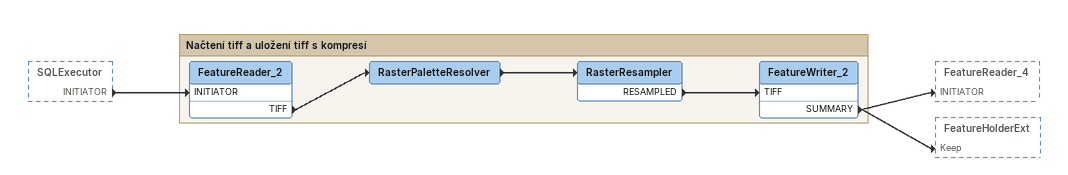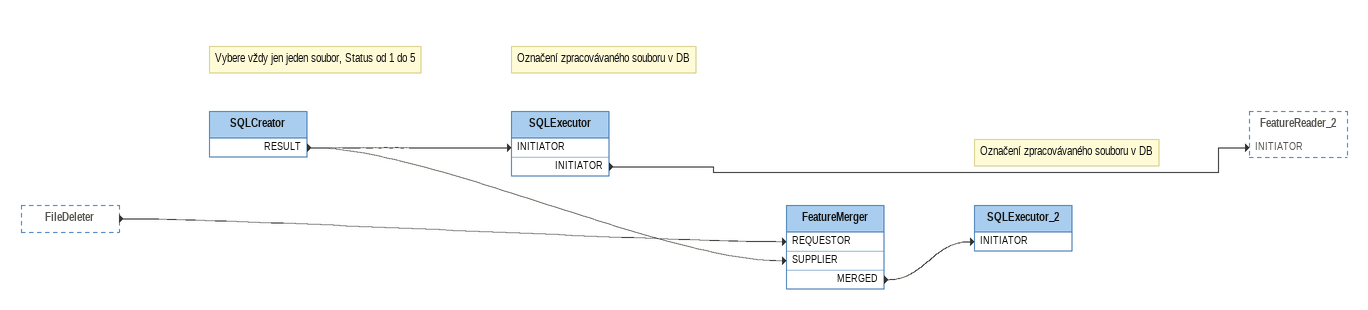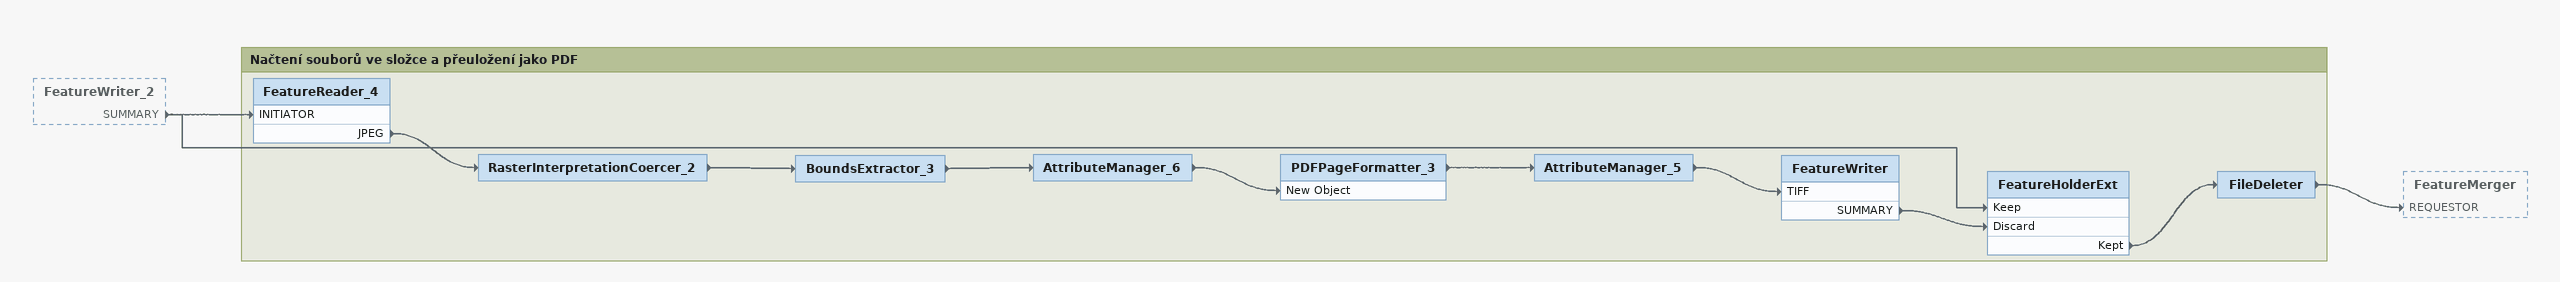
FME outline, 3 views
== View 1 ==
SQLExecutor [outside]
    INITIATOR -> FeatureReader_2 [INITIATOR]

Bookmark: Načtení tiff a uložení tiff s kompresí
FeatureReader_2
    TIFF -> RasterPaletteResolver
RasterPaletteResolver
    -> RasterResampler
RasterResampler
    RESAMPLED -> FeatureWriter_2 [TIFF]
FeatureWriter_2
    SUMMARY -> FeatureReader_4 [INITIATOR]
    SUMMARY -> FeatureHolderExt [Keep]

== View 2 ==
FileDeleter [outside]
    -> FeatureMerger [REQUESTOR]
Note: Vybere vždy jen jeden soubor, Status od 1 do 5
SQLCreator
    RESULT -> SQLExecutor [INITIATOR]
    RESULT -> FeatureMerger [SUPPLIER]
Note: Označení zpracovávaného souboru v DB
SQLExecutor
    INITIATOR -> FeatureReader_2 [INITIATOR]
FeatureMerger
    MERGED -> SQLExecutor_2 [INITIATOR]
Note: Označení zpracovávaného souboru v DB
SQLExecutor_2

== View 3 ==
FeatureWriter_2 [outside]
    SUMMARY -> FeatureReader_4 [INITIATOR]
    SUMMARY -> FeatureHolderExt [Keep]

Bookmark: Načtení souborů ve složce a přeuložení jako PDF
FeatureReader_4
    JPEG -> RasterInterpretationCoercer_2
RasterInterpretationCoercer_2
    -> BoundsExtractor_3
BoundsExtractor_3
    -> AttributeManager_6
AttributeManager_6
    -> PDFPageFormatter_3 [New Object]
PDFPageFormatter_3
    -> AttributeManager_5
AttributeManager_5
    -> FeatureWriter [TIFF]
FeatureWriter
    SUMMARY -> FeatureHolderExt [Discard]
FeatureHolderExt
    Kept -> FileDeleter
FileDeleter
    -> FeatureMerger [REQUESTOR]
